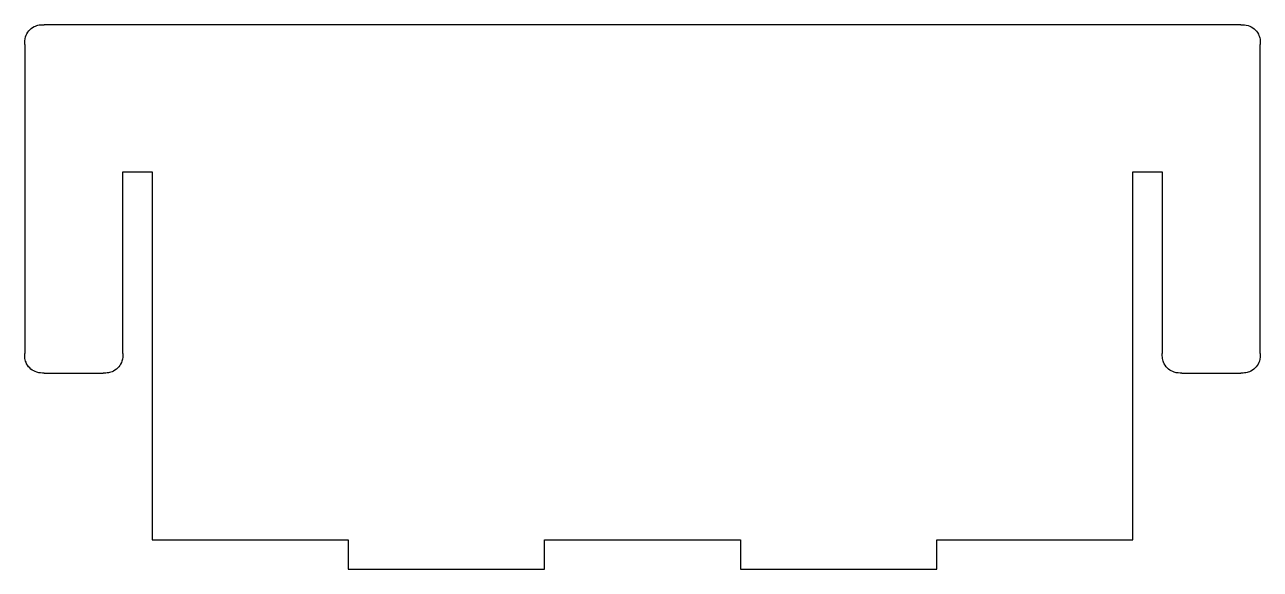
# Model space of a CAD drawing. Header units: millimetres. Extents: x -10 to 116, y 0 to 56.
import ezdxf

# ---------------------------------------------------------------- set-up
doc = ezdxf.new("R2010")
doc.units = ezdxf.units.MM

msp = doc.modelspace()

# ---------------------------------------------------------------- linework, layer by layer
for p, q in [((114, 55.5), (-8, 55.5)), ((-10, 53.5), (-10, 22)), ((116, 22), (116, 53.5)), ((-8, 20), (-2, 20)), ((108, 20), (114, 20))]:
    msp.add_line(p, q)
msp.add_lwpolyline([(0, 22), (0, 40.5), (3, 40.5), (3, 3), (23, 3), (23, 0), (43, 0), (43, 3), (63, 3), (63, 0), (83, 0), (83, 3), (103, 3), (103, 40.5), (106, 40.5), (106, 22)])
for points in [[(-10, 53.5), (-10, 53.74), (-10, 54), (-9.85, 54.49), (-9.74, 54.69), (-9.46, 55.02), (-9.27, 55.19), (-8.86, 55.4), (-8.68, 55.45), (-8.35, 55.5), (-8.17, 55.5), (-8, 55.5)], [(114, 55.5), (114.24, 55.5), (114.5, 55.5), (114.99, 55.35), (115.19, 55.24), (115.52, 54.96), (115.69, 54.77), (115.9, 54.36), (115.95, 54.18), (116, 53.85), (116, 53.67), (116, 53.5)], [(-8, 20), (-8.24, 20), (-8.5, 20), (-8.99, 20.15), (-9.19, 20.26), (-9.52, 20.54), (-9.69, 20.73), (-9.9, 21.14), (-9.95, 21.32), (-10, 21.65), (-10, 21.83), (-10, 22)], [(0, 22), (0, 21.76), (0, 21.5), (-0.15, 21.01), (-0.26, 20.81), (-0.54, 20.48), (-0.73, 20.31), (-1.14, 20.1), (-1.32, 20.05), (-1.65, 20), (-1.83, 20), (-2, 20)], [(108, 20), (107.76, 20), (107.5, 20), (107.01, 20.15), (106.81, 20.26), (106.48, 20.54), (106.31, 20.73), (106.1, 21.14), (106.05, 21.32), (106, 21.65), (106, 21.83), (106, 22)], [(116, 22), (116, 21.76), (116, 21.5), (115.85, 21.01), (115.74, 20.81), (115.46, 20.48), (115.27, 20.31), (114.86, 20.1), (114.68, 20.05), (114.35, 20), (114.17, 20), (114, 20)]]:
    msp.add_open_spline(points, degree=3, knots=[0, 0, 0, 0, 0.0729016, 0.0729016, 0.1284561, 0.1284561, 0.1795688, 0.1795688, 0.2215881, 0.2215881, 0.2719873, 0.2719873, 0.2719873, 0.2719873])

doc.saveas('drawing.dxf')
